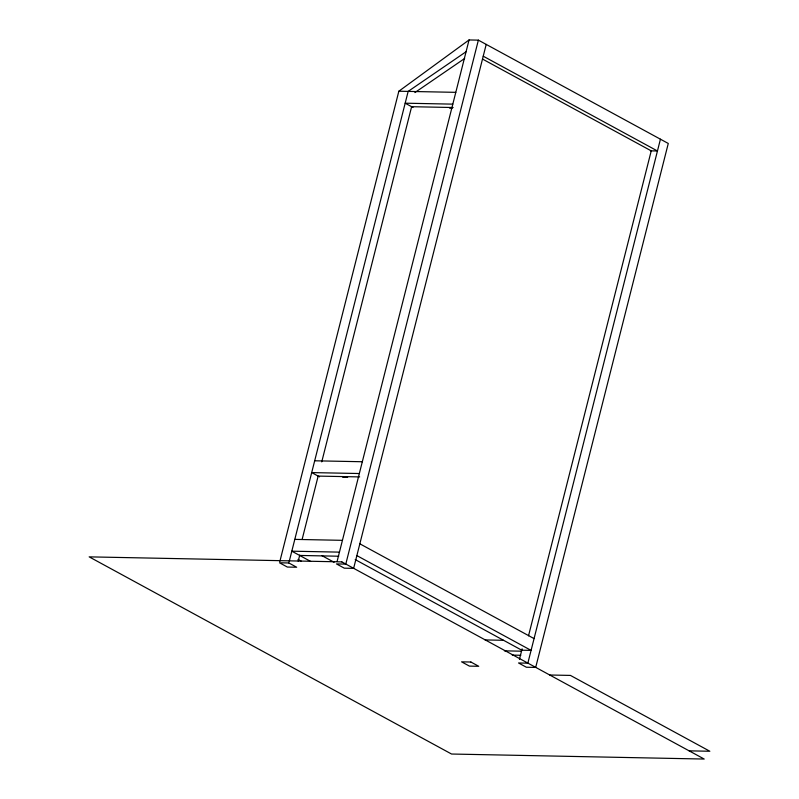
<?xml version="1.0" encoding="UTF-8"?>
<svg xmlns="http://www.w3.org/2000/svg" width="799" height="799" viewBox="0 0 799 799"><rect width="100%" height="100%" fill="white"/><g stroke="black" fill="none" stroke-linecap="round" stroke-linejoin="round"><path stroke-width="1.2" d="M279.82 561.577L398.841 91.216L469.053 39.95L478.371 40.14L668.274 143.46L535.69 667.425L526.371 667.235L518.531 662.97L527.849 663.16L660.433 139.196M289.138 561.757L408.159 91.396L466.067 51.735M302.152 539.315L318.152 476.094L359.67 476.913M321.747 461.882L411.625 106.696L453.143 107.525M298.207 561.188L299.735 555.145M337.078 561.497L469.053 39.95M478.371 40.14L345.787 564.104L336.469 563.914L344.309 568.179L353.627 568.369L486.211 44.404M519.45 659.345L522.107 648.828M528.519 635.824L651.235 150.861L482.486 59.046M414.891 92.564L464.668 58.477M398.841 91.216L455.79 92.344M452.803 104.14L405.173 103.191L413.013 107.456M449.657 108.185L452.094 108.235M650.456 150.841L657.447 150.981L483.225 56.19M314.686 460.793L362.317 461.742M359.33 473.527L311.7 472.589L319.54 476.853M342.751 477.313L347.635 477.412M294.801 539.385L342.431 540.334M339.445 552.129L291.815 551.18L310.611 561.407M299.655 555.445L338.736 556.224M485.083 639.929L503.4 640.289M504.409 650.845L521.507 651.185M512.249 655.11L520.798 655.28M549.742 675.005L570.446 675.415L709.832 751.25L689.118 750.84M359.84 543.809L534.062 638.601M356.853 555.595L531.075 650.386L521.757 650.196L355.205 559.58M322.027 555.695L334.082 562.256M298.007 559.43L301.293 561.218M341.832 561.887L89.168 556.863L451.555 754.026L704.209 759.05L341.832 561.887M288.829 562.965L279.51 562.786L287.35 567.05L296.669 567.23L288.829 562.965M470.891 662.021L461.572 661.842L469.413 666.106L478.731 666.286L470.891 662.021"/></g></svg>
